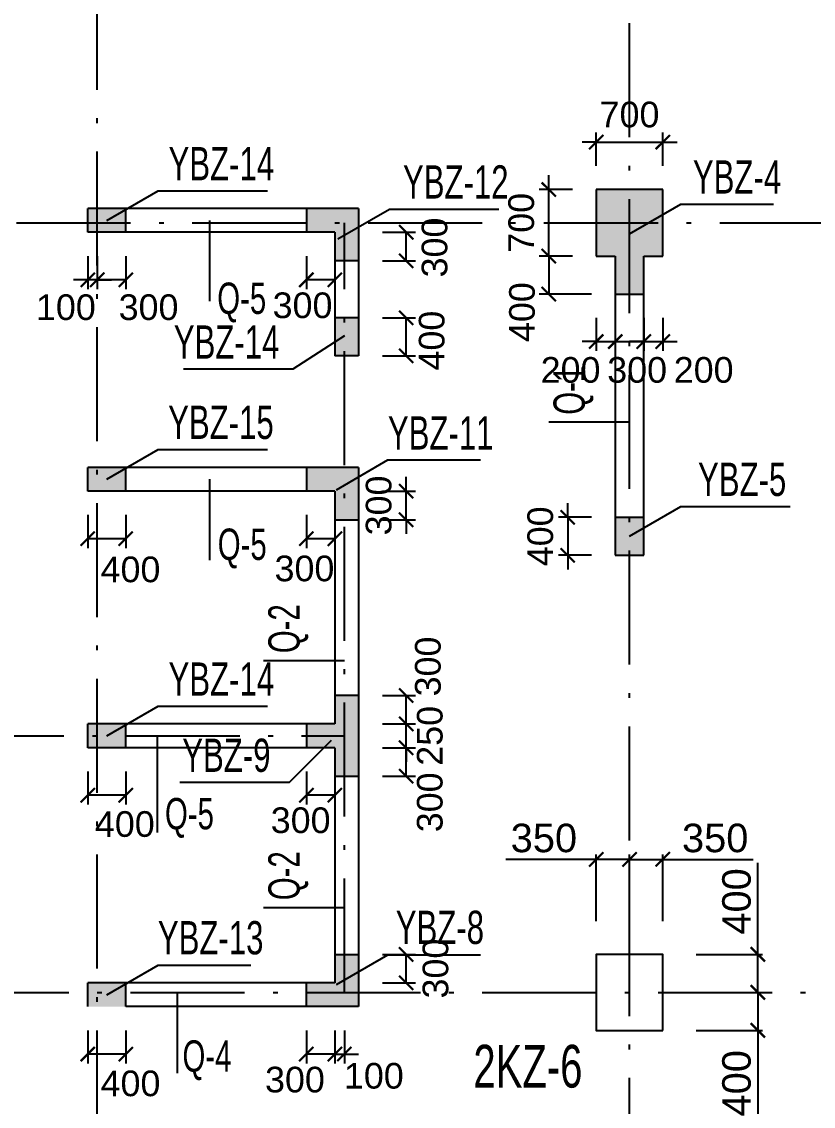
# Model space of a CAD drawing. Header units: millimetres. Extents: x -3831 to 465700, y 39900 to 106100.
# Drawn here: x 37705 to 46033, y 81251 to 92667 of the extents above; entities that cross this region are included whole.
import ezdxf

# ---------------------------------------------------------------- set-up
doc = ezdxf.new("R2010")
doc.units = ezdxf.units.MM
doc.linetypes.add('线型2', pattern=[1850, 1200, -300, 50, -300])
for name, color, linetype in [('BZ-name', 160, 'Continuous'), ('column_dim', 90, 'Continuous'), ('DOTE', 10, '线型2'), ('WALL-Beam', 80, 'Continuous'), ('wall_dim', 60, 'Continuous'), ('WALL_INFO', 130, 'Continuous')]:
    doc.layers.add(name, color=color, linetype=linetype)
for name, color, linetype, lineweight in [('S_Cl', 2, 'Continuous', 25), ('S_ColumFocus', 2, 'Continuous', 9), ('S_ConcWall', 3, 'Continuous', 25)]:
    doc.layers.add(name, color=color, linetype=linetype, lineweight=lineweight)
doc.styles.get("Standard").update_dxf_attribs({"font": 'arial.ttf'})
doc.styles.add('xxxx', font='RIF.ttf')
doc.dimstyles.new('ISO-25', dxfattribs={"dimtxt": 2.5, "dimasz": 2.5, "dimexe": 1.25, "dimexo": 0.625, "dimtad": 1, "dimtxsty": 'Standard', "dimcen": 2.5, "dimadec": 0, "dimazin": 0, "dimtfac": 1, "dimtmove": 0, "dimatfit": 3, "dimfxl": 1, "dimarcsym": 0})

# ---------------------------------------------------------------- blocks, each defined once
blk = doc.blocks.new('_ArchTick')
at = {"color": 0, "linetype": 'ByBlock', "const_width": 0.15}
blk.add_lwpolyline([(-0.5, -0.5), (0.5, 0.5)], dxfattribs=at)
blk = doc.blocks.new('*D224')
at = {"layer": 'Defpoints', "color": 0, "transparency": 16777216}
for p in [(44450, 91400), (43750, 90900), (44450, 90900)]:
    blk.add_point(p, dxfattribs=at)
at = {"layer": 'wall_dim', "color": 0, "lineweight": -2, "transparency": 16777216}
for p, q in [((43750, 91150), (43750, 91499)), ((44450, 91150), (44450, 91499)), ((43750, 91400), (43600, 91400)), ((43750, 91400), (44450, 91400)), ((44450, 91400), (44600, 91400))]:
    blk.add_line(p, q, dxfattribs=at)
at = {"layer": 'wall_dim', "color": 0, "lineweight": -2, "transparency": 16777216, "xscale": 150, "yscale": 150, "zscale": 150}
blk.add_blockref('_ArchTick', (43750, 91400), dxfattribs=at)
at = {"layer": 'wall_dim', "color": 0, "lineweight": -2, "transparency": 16777216, "xscale": 150, "yscale": 150, "zscale": 150, "rotation": 180}
blk.add_blockref('_ArchTick', (44450, 91400), dxfattribs=at)
at = {"layer": 'wall_dim', "color": 7, "transparency": 16777216, "insert": (44100, 91688), "char_height": 270, "attachment_point": 5}
blk.add_mtext('700', dxfattribs=at)
blk = doc.blocks.new('*D225')
at = {"layer": 'Defpoints', "color": 0, "transparency": 16777216}
for p in [(43250, 90900), (43750, 90900), (43750, 90200)]:
    blk.add_point(p, dxfattribs=at)
at = {"layer": 'wall_dim', "color": 0, "lineweight": -2, "transparency": 16777216}
for p, q in [((43250, 90900), (43250, 91050)), ((43500, 90900), (43151, 90900)), ((43250, 90200), (43250, 90900)), ((43500, 90200), (43151, 90200)), ((43250, 90200), (43250, 90050))]:
    blk.add_line(p, q, dxfattribs=at)
at = {"layer": 'wall_dim', "color": 0, "lineweight": -2, "transparency": 16777216, "xscale": 150, "yscale": 150, "zscale": 150}
for p, rotation in [((43250, 90900), 270), ((43250, 90200), 90)]:
    blk.add_blockref('_ArchTick', p, dxfattribs=dict(at, rotation=rotation))
at = {"layer": 'wall_dim', "color": 7, "transparency": 16777216, "insert": (42962, 90550), "char_height": 270, "attachment_point": 5, "rotation": 90}
blk.add_mtext('700', dxfattribs=at)
blk = doc.blocks.new('*D226')
at = {"layer": 'Defpoints', "color": 0, "transparency": 16777216}
for p in [(43750, 90200), (43250, 89800), (43950, 89800)]:
    blk.add_point(p, dxfattribs=at)
at = {"layer": 'wall_dim', "color": 0, "lineweight": -2, "transparency": 16777216}
for p, q in [((43500, 90200), (43151, 90200)), ((43250, 90200), (43250, 89800)), ((43700, 89800), (43151, 89800))]:
    blk.add_line(p, q, dxfattribs=at)
at = {"layer": 'wall_dim', "color": 0, "lineweight": -2, "transparency": 16777216, "xscale": 150, "yscale": 150, "zscale": 150}
for p, rotation in [((43250, 90200), 90), ((43250, 89800), 270)]:
    blk.add_blockref('_ArchTick', p, dxfattribs=dict(at, rotation=rotation))
at = {"layer": 'wall_dim', "color": 7, "transparency": 16777216, "insert": (42970, 89610), "char_height": 270, "attachment_point": 5, "rotation": 90}
blk.add_mtext('400', dxfattribs=at)
blk = doc.blocks.new('*D185')
at = {"layer": 'Defpoints', "color": 0, "transparency": 16777216}
for p in [(43750, 89800), (43950, 89800), (43950, 89300)]:
    blk.add_point(p, dxfattribs=at)
at = {"layer": 'wall_dim', "color": 0, "lineweight": -2, "transparency": 16777216}
for p, q in [((43750, 89550), (43750, 89201)), ((43950, 89550), (43950, 89201)), ((43750, 89300), (43600, 89300)), ((43750, 89300), (43950, 89300)), ((43950, 89300), (44100, 89300))]:
    blk.add_line(p, q, dxfattribs=at)
at = {"layer": 'wall_dim', "color": 0, "lineweight": -2, "transparency": 16777216, "xscale": 150, "yscale": 150, "zscale": 150}
blk.add_blockref('_ArchTick', (43750, 89300), dxfattribs=at)
at = {"layer": 'wall_dim', "color": 0, "lineweight": -2, "transparency": 16777216, "xscale": 150, "yscale": 150, "zscale": 150, "rotation": 180}
blk.add_blockref('_ArchTick', (43950, 89300), dxfattribs=at)
at = {"layer": 'wall_dim', "color": 7, "transparency": 16777216, "insert": (43480, 89000), "char_height": 270, "attachment_point": 5}
blk.add_mtext('200', dxfattribs=at)
blk = doc.blocks.new('*D227')
at = {"layer": 'Defpoints', "color": 0, "transparency": 16777216}
for p in [(43950, 89800), (44250, 89800), (44250, 89300)]:
    blk.add_point(p, dxfattribs=at)
at = {"layer": 'wall_dim', "color": 0, "lineweight": -2, "transparency": 16777216}
for p, q in [((43950, 89550), (43950, 89201)), ((44250, 89550), (44250, 89201)), ((43950, 89300), (44250, 89300))]:
    blk.add_line(p, q, dxfattribs=at)
at = {"layer": 'wall_dim', "color": 0, "lineweight": -2, "transparency": 16777216, "xscale": 150, "yscale": 150, "zscale": 150, "rotation": 180}
blk.add_blockref('_ArchTick', (43950, 89300), dxfattribs=at)
at = {"layer": 'wall_dim', "color": 0, "lineweight": -2, "transparency": 16777216, "xscale": 150, "yscale": 150, "zscale": 150}
blk.add_blockref('_ArchTick', (44250, 89300), dxfattribs=at)
at = {"layer": 'wall_dim', "color": 7, "transparency": 16777216, "insert": (44180, 89000), "char_height": 270, "attachment_point": 5}
blk.add_mtext('300', dxfattribs=at)
blk = doc.blocks.new('*D228')
at = {"layer": 'Defpoints', "color": 0, "transparency": 16777216}
for p in [(44250, 89800), (44450, 89800), (44450, 89300)]:
    blk.add_point(p, dxfattribs=at)
at = {"layer": 'wall_dim', "color": 0, "lineweight": -2, "transparency": 16777216}
for p, q in [((44250, 89550), (44250, 89201)), ((44450, 89550), (44450, 89201)), ((44250, 89300), (44100, 89300)), ((44250, 89300), (44450, 89300)), ((44450, 89300), (44600, 89300))]:
    blk.add_line(p, q, dxfattribs=at)
at = {"layer": 'wall_dim', "color": 0, "lineweight": -2, "transparency": 16777216, "xscale": 150, "yscale": 150, "zscale": 150}
blk.add_blockref('_ArchTick', (44250, 89300), dxfattribs=at)
at = {"layer": 'wall_dim', "color": 0, "lineweight": -2, "transparency": 16777216, "xscale": 150, "yscale": 150, "zscale": 150, "rotation": 180}
blk.add_blockref('_ArchTick', (44450, 89300), dxfattribs=at)
at = {"layer": 'wall_dim', "color": 7, "transparency": 16777216, "insert": (44880, 89000), "char_height": 270, "attachment_point": 5}
blk.add_mtext('200', dxfattribs=at)
blk = doc.blocks.new('*D229')
at = {"layer": 'Defpoints', "color": 0, "transparency": 16777216}
for p in [(43950, 87450), (43450, 87050), (43950, 87050)]:
    blk.add_point(p, dxfattribs=at)
at = {"layer": 'wall_dim', "color": 0, "lineweight": -2, "transparency": 16777216}
for p, q in [((43450, 87450), (43450, 87600)), ((43700, 87450), (43351, 87450)), ((43450, 87450), (43450, 87050)), ((43700, 87050), (43351, 87050)), ((43450, 87050), (43450, 86900))]:
    blk.add_line(p, q, dxfattribs=at)
at = {"layer": 'wall_dim', "color": 0, "lineweight": -2, "transparency": 16777216, "xscale": 150, "yscale": 150, "zscale": 150}
for p, rotation in [((43450, 87450), 270), ((43450, 87050), 90)]:
    blk.add_blockref('_ArchTick', p, dxfattribs=dict(at, rotation=rotation))
at = {"layer": 'wall_dim', "color": 7, "transparency": 16777216, "insert": (43162, 87250), "char_height": 270, "attachment_point": 5, "rotation": 90}
blk.add_mtext('400', dxfattribs=at)
blk = doc.blocks.new('*D230')
at = {"layer": 'Defpoints', "color": 0, "transparency": 16777216}
for p in [(40700, 82300), (41000, 82300), (40700, 81800)]:
    blk.add_point(p, dxfattribs=at)
at = {"layer": 'wall_dim', "color": 0, "lineweight": -2, "transparency": 16777216}
for p, q in [((40700, 82050), (40700, 81701)), ((41000, 82050), (41000, 81701)), ((41000, 81800), (40700, 81800))]:
    blk.add_line(p, q, dxfattribs=at)
at = {"layer": 'wall_dim', "color": 0, "lineweight": -2, "transparency": 16777216, "xscale": 150, "yscale": 150, "zscale": 150, "rotation": 180}
blk.add_blockref('_ArchTick', (40700, 81800), dxfattribs=at)
at = {"layer": 'wall_dim', "color": 0, "lineweight": -2, "transparency": 16777216, "xscale": 150, "yscale": 150, "zscale": 150}
blk.add_blockref('_ArchTick', (41000, 81800), dxfattribs=at)
at = {"layer": 'wall_dim', "color": 7, "transparency": 16777216, "insert": (40580, 81530), "char_height": 270, "attachment_point": 5}
blk.add_mtext('300', dxfattribs=at)
blk = doc.blocks.new('*D231')
at = {"layer": 'Defpoints', "color": 0, "transparency": 16777216}
for p in [(41250, 82850), (41750, 82850), (41250, 82550)]:
    blk.add_point(p, dxfattribs=at)
at = {"layer": 'wall_dim', "color": 0, "lineweight": -2, "transparency": 16777216}
for p, q in [((41500, 82850), (41849, 82850)), ((41750, 82550), (41750, 82850)), ((41500, 82550), (41849, 82550))]:
    blk.add_line(p, q, dxfattribs=at)
at = {"layer": 'wall_dim', "color": 0, "lineweight": -2, "transparency": 16777216, "xscale": 150, "yscale": 150, "zscale": 150}
for p, rotation in [((41750, 82850), 90), ((41750, 82550), 270)]:
    blk.add_blockref('_ArchTick', p, dxfattribs=dict(at, rotation=rotation))
at = {"layer": 'wall_dim', "color": 7, "transparency": 16777216, "insert": (42060, 82700), "char_height": 270, "attachment_point": 5, "rotation": 90}
blk.add_mtext('300', dxfattribs=at)
blk = doc.blocks.new('*D232')
at = {"layer": 'Defpoints', "color": 0, "transparency": 16777216}
for p in [(41250, 85025), (41750, 85025), (41250, 84725)]:
    blk.add_point(p, dxfattribs=at)
at = {"layer": 'wall_dim', "color": 0, "lineweight": -2, "transparency": 16777216}
for p, q in [((41500, 85025), (41849, 85025)), ((41750, 84725), (41750, 85025)), ((41500, 84725), (41849, 84725))]:
    blk.add_line(p, q, dxfattribs=at)
at = {"layer": 'wall_dim', "color": 0, "lineweight": -2, "transparency": 16777216, "xscale": 150, "yscale": 150, "zscale": 150}
for p, rotation in [((41750, 85025), 90), ((41750, 84725), 270)]:
    blk.add_blockref('_ArchTick', p, dxfattribs=dict(at, rotation=rotation))
at = {"layer": 'wall_dim', "color": 7, "transparency": 16777216, "insert": (42000, 84450), "char_height": 270, "attachment_point": 5, "rotation": 90}
blk.add_mtext('300', dxfattribs=at)
blk = doc.blocks.new('*D233')
at = {"layer": 'Defpoints', "color": 0, "transparency": 16777216}
for p in [(41250, 85275), (41750, 85275), (41250, 85025)]:
    blk.add_point(p, dxfattribs=at)
at = {"layer": 'wall_dim', "color": 0, "lineweight": -2, "transparency": 16777216}
for p, q in [((41750, 85275), (41750, 85425)), ((41500, 85275), (41849, 85275)), ((41750, 85025), (41750, 85275)), ((41500, 85025), (41849, 85025)), ((41750, 85025), (41750, 84875))]:
    blk.add_line(p, q, dxfattribs=at)
at = {"layer": 'wall_dim', "color": 0, "lineweight": -2, "transparency": 16777216, "xscale": 150, "yscale": 150, "zscale": 150}
for p, rotation in [((41750, 85275), 270), ((41750, 85025), 90)]:
    blk.add_blockref('_ArchTick', p, dxfattribs=dict(at, rotation=rotation))
at = {"layer": 'wall_dim', "color": 7, "transparency": 16777216, "insert": (42000, 85150), "char_height": 270, "attachment_point": 5, "rotation": 90}
blk.add_mtext('250', dxfattribs=at)
blk = doc.blocks.new('*D234')
at = {"layer": 'Defpoints', "color": 0, "transparency": 16777216}
for p in [(41250, 85575), (41750, 85575), (41250, 85275)]:
    blk.add_point(p, dxfattribs=at)
at = {"layer": 'wall_dim', "color": 0, "lineweight": -2, "transparency": 16777216}
for p, q in [((41500, 85575), (41849, 85575)), ((41750, 85275), (41750, 85575)), ((41500, 85275), (41849, 85275))]:
    blk.add_line(p, q, dxfattribs=at)
at = {"layer": 'wall_dim', "color": 0, "lineweight": -2, "transparency": 16777216, "xscale": 150, "yscale": 150, "zscale": 150}
for p, rotation in [((41750, 85575), 90), ((41750, 85275), 270)]:
    blk.add_blockref('_ArchTick', p, dxfattribs=dict(at, rotation=rotation))
at = {"layer": 'wall_dim', "color": 7, "transparency": 16777216, "insert": (41980, 85880), "char_height": 270, "attachment_point": 5, "rotation": 90}
blk.add_mtext('300', dxfattribs=at)
blk = doc.blocks.new('*D235')
at = {"layer": 'Defpoints', "color": 0, "transparency": 16777216}
for p in [(40700, 85025), (41000, 85025), (40700, 84525)]:
    blk.add_point(p, dxfattribs=at)
at = {"layer": 'wall_dim', "color": 0, "lineweight": -2, "transparency": 16777216}
for p, q in [((40700, 84775), (40700, 84426)), ((41000, 84775), (41000, 84426)), ((41000, 84525), (40700, 84525))]:
    blk.add_line(p, q, dxfattribs=at)
at = {"layer": 'wall_dim', "color": 0, "lineweight": -2, "transparency": 16777216, "xscale": 150, "yscale": 150, "zscale": 150, "rotation": 180}
blk.add_blockref('_ArchTick', (40700, 84525), dxfattribs=at)
at = {"layer": 'wall_dim', "color": 0, "lineweight": -2, "transparency": 16777216, "xscale": 150, "yscale": 150, "zscale": 150}
blk.add_blockref('_ArchTick', (41000, 84525), dxfattribs=at)
at = {"layer": 'wall_dim', "color": 7, "transparency": 16777216, "insert": (40640, 84260), "char_height": 270, "attachment_point": 5}
blk.add_mtext('300', dxfattribs=at)
blk = doc.blocks.new('*D236')
at = {"layer": 'Defpoints', "color": 0, "transparency": 16777216}
for p in [(38400, 85025), (38800, 85025), (38400, 84525)]:
    blk.add_point(p, dxfattribs=at)
at = {"layer": 'wall_dim', "color": 0, "lineweight": -2, "transparency": 16777216}
for p, q in [((38400, 84775), (38400, 84426)), ((38800, 84775), (38800, 84426)), ((38800, 84525), (38400, 84525))]:
    blk.add_line(p, q, dxfattribs=at)
at = {"layer": 'wall_dim', "color": 0, "lineweight": -2, "transparency": 16777216, "xscale": 150, "yscale": 150, "zscale": 150, "rotation": 180}
blk.add_blockref('_ArchTick', (38400, 84525), dxfattribs=at)
at = {"layer": 'wall_dim', "color": 0, "lineweight": -2, "transparency": 16777216, "xscale": 150, "yscale": 150, "zscale": 150}
blk.add_blockref('_ArchTick', (38800, 84525), dxfattribs=at)
at = {"layer": 'wall_dim', "color": 7, "transparency": 16777216, "insert": (38790, 84220), "char_height": 270, "attachment_point": 5}
blk.add_mtext('400', dxfattribs=at)
blk = doc.blocks.new('*D186')
at = {"layer": 'Defpoints', "color": 0, "transparency": 16777216}
for p in [(38400, 82300), (38800, 82300), (38400, 81800)]:
    blk.add_point(p, dxfattribs=at)
at = {"layer": 'wall_dim', "color": 0, "lineweight": -2, "transparency": 16777216}
for p, q in [((38400, 82050), (38400, 81701)), ((38800, 82050), (38800, 81701)), ((38800, 81800), (38400, 81800))]:
    blk.add_line(p, q, dxfattribs=at)
at = {"layer": 'wall_dim', "color": 0, "lineweight": -2, "transparency": 16777216, "xscale": 150, "yscale": 150, "zscale": 150, "rotation": 180}
blk.add_blockref('_ArchTick', (38400, 81800), dxfattribs=at)
at = {"layer": 'wall_dim', "color": 0, "lineweight": -2, "transparency": 16777216, "xscale": 150, "yscale": 150, "zscale": 150}
blk.add_blockref('_ArchTick', (38800, 81800), dxfattribs=at)
at = {"layer": 'wall_dim', "color": 7, "transparency": 16777216, "insert": (38850, 81490), "char_height": 270, "attachment_point": 5}
blk.add_mtext('400', dxfattribs=at)
blk = doc.blocks.new('*D187')
at = {"layer": 'Defpoints', "color": 0, "transparency": 16777216}
for p in [(38400, 87725), (38800, 87725), (38400, 87225)]:
    blk.add_point(p, dxfattribs=at)
at = {"layer": 'wall_dim', "color": 0, "lineweight": -2, "transparency": 16777216}
for p, q in [((38400, 87475), (38400, 87126)), ((38800, 87475), (38800, 87126)), ((38800, 87225), (38400, 87225))]:
    blk.add_line(p, q, dxfattribs=at)
at = {"layer": 'wall_dim', "color": 0, "lineweight": -2, "transparency": 16777216, "xscale": 150, "yscale": 150, "zscale": 150, "rotation": 180}
blk.add_blockref('_ArchTick', (38400, 87225), dxfattribs=at)
at = {"layer": 'wall_dim', "color": 0, "lineweight": -2, "transparency": 16777216, "xscale": 150, "yscale": 150, "zscale": 150}
blk.add_blockref('_ArchTick', (38800, 87225), dxfattribs=at)
at = {"layer": 'wall_dim', "color": 7, "transparency": 16777216, "insert": (38850, 86900), "char_height": 270, "attachment_point": 5}
blk.add_mtext('400', dxfattribs=at)
blk = doc.blocks.new('*D188')
at = {"layer": 'Defpoints', "color": 0, "transparency": 16777216}
for p in [(38500, 90450), (38800, 90450), (38500, 89950)]:
    blk.add_point(p, dxfattribs=at)
at = {"layer": 'wall_dim', "color": 0, "lineweight": -2, "transparency": 16777216}
for p, q in [((38500, 90200), (38500, 89851)), ((38800, 90200), (38800, 89851)), ((38800, 89950), (38500, 89950))]:
    blk.add_line(p, q, dxfattribs=at)
at = {"layer": 'wall_dim', "color": 0, "lineweight": -2, "transparency": 16777216, "xscale": 150, "yscale": 150, "zscale": 150, "rotation": 180}
blk.add_blockref('_ArchTick', (38500, 89950), dxfattribs=at)
at = {"layer": 'wall_dim', "color": 0, "lineweight": -2, "transparency": 16777216, "xscale": 150, "yscale": 150, "zscale": 150}
blk.add_blockref('_ArchTick', (38800, 89950), dxfattribs=at)
at = {"layer": 'wall_dim', "color": 7, "transparency": 16777216, "insert": (39040, 89660), "char_height": 270, "attachment_point": 5}
blk.add_mtext('300', dxfattribs=at)
blk = doc.blocks.new('*D189')
at = {"layer": 'Defpoints', "color": 0, "transparency": 16777216}
for p in [(41250, 87725), (41750, 87725), (41250, 87425)]:
    blk.add_point(p, dxfattribs=at)
at = {"layer": 'wall_dim', "color": 0, "lineweight": -2, "transparency": 16777216}
for p, q in [((41750, 87725), (41750, 87875)), ((41500, 87725), (41849, 87725)), ((41750, 87425), (41750, 87725)), ((41500, 87425), (41849, 87425)), ((41750, 87425), (41750, 87275))]:
    blk.add_line(p, q, dxfattribs=at)
at = {"layer": 'wall_dim', "color": 0, "lineweight": -2, "transparency": 16777216, "xscale": 150, "yscale": 150, "zscale": 150}
for p, rotation in [((41750, 87725), 270), ((41750, 87425), 90)]:
    blk.add_blockref('_ArchTick', p, dxfattribs=dict(at, rotation=rotation))
at = {"layer": 'wall_dim', "color": 7, "transparency": 16777216, "insert": (41462.053206, 87575), "char_height": 270, "attachment_point": 5, "rotation": 90}
blk.add_mtext('300', dxfattribs=at)
blk = doc.blocks.new('*D190')
at = {"layer": 'Defpoints', "color": 0, "transparency": 16777216}
for p in [(40700, 87725), (41000, 87725), (40700, 87225)]:
    blk.add_point(p, dxfattribs=at)
at = {"layer": 'wall_dim', "color": 0, "lineweight": -2, "transparency": 16777216}
for p, q in [((40700, 87475), (40700, 87126)), ((41000, 87475), (41000, 87126)), ((41000, 87225), (40700, 87225))]:
    blk.add_line(p, q, dxfattribs=at)
at = {"layer": 'wall_dim', "color": 0, "lineweight": -2, "transparency": 16777216, "xscale": 150, "yscale": 150, "zscale": 150, "rotation": 180}
blk.add_blockref('_ArchTick', (40700, 87225), dxfattribs=at)
at = {"layer": 'wall_dim', "color": 0, "lineweight": -2, "transparency": 16777216, "xscale": 150, "yscale": 150, "zscale": 150}
blk.add_blockref('_ArchTick', (41000, 87225), dxfattribs=at)
at = {"layer": 'wall_dim', "color": 7, "transparency": 16777216, "insert": (40680, 86910), "char_height": 270, "attachment_point": 5}
blk.add_mtext('300', dxfattribs=at)
blk = doc.blocks.new('*D191')
at = {"layer": 'Defpoints', "color": 0, "transparency": 16777216}
for p in [(41250, 90450), (41750, 90450), (41250, 90150)]:
    blk.add_point(p, dxfattribs=at)
at = {"layer": 'wall_dim', "color": 0, "lineweight": -2, "transparency": 16777216}
for p, q in [((41500, 90450), (41849, 90450)), ((41750, 90150), (41750, 90450)), ((41500, 90150), (41849, 90150))]:
    blk.add_line(p, q, dxfattribs=at)
at = {"layer": 'wall_dim', "color": 0, "lineweight": -2, "transparency": 16777216, "xscale": 150, "yscale": 150, "zscale": 150}
for p, rotation in [((41750, 90450), 90), ((41750, 90150), 270)]:
    blk.add_blockref('_ArchTick', p, dxfattribs=dict(at, rotation=rotation))
at = {"layer": 'wall_dim', "color": 7, "transparency": 16777216, "insert": (42050, 90290), "char_height": 270, "attachment_point": 5, "rotation": 90}
blk.add_mtext('300', dxfattribs=at)
blk = doc.blocks.new('*D192')
at = {"layer": 'Defpoints', "color": 0, "transparency": 16777216}
for p in [(40700, 90450), (41000, 90450), (40700, 89950)]:
    blk.add_point(p, dxfattribs=at)
at = {"layer": 'wall_dim', "color": 0, "lineweight": -2, "transparency": 16777216}
for p, q in [((40700, 90200), (40700, 89851)), ((41000, 90200), (41000, 89851)), ((41000, 89950), (40700, 89950))]:
    blk.add_line(p, q, dxfattribs=at)
at = {"layer": 'wall_dim', "color": 0, "lineweight": -2, "transparency": 16777216, "xscale": 150, "yscale": 150, "zscale": 150, "rotation": 180}
blk.add_blockref('_ArchTick', (40700, 89950), dxfattribs=at)
at = {"layer": 'wall_dim', "color": 0, "lineweight": -2, "transparency": 16777216, "xscale": 150, "yscale": 150, "zscale": 150}
blk.add_blockref('_ArchTick', (41000, 89950), dxfattribs=at)
at = {"layer": 'wall_dim', "color": 7, "transparency": 16777216, "insert": (40660, 89680), "char_height": 270, "attachment_point": 5}
blk.add_mtext('300', dxfattribs=at)
blk = doc.blocks.new('*D206')
at = {"layer": 'Defpoints', "color": 0, "transparency": 16777216}
for p in [(41000, 82300), (41100, 82300), (41100, 81800)]:
    blk.add_point(p, dxfattribs=at)
at = {"layer": 'wall_dim', "color": 0, "lineweight": -2, "transparency": 16777216}
for p, q in [((41000, 82050), (41000, 81701)), ((41100, 82050), (41100, 81701)), ((41000, 81800), (40850, 81800)), ((41000, 81800), (41100, 81800)), ((41100, 81800), (41250, 81800))]:
    blk.add_line(p, q, dxfattribs=at)
at = {"layer": 'wall_dim', "color": 0, "lineweight": -2, "transparency": 16777216, "xscale": 150, "yscale": 150, "zscale": 150}
blk.add_blockref('_ArchTick', (41000, 81800), dxfattribs=at)
at = {"layer": 'wall_dim', "color": 0, "lineweight": -2, "transparency": 16777216, "xscale": 150, "yscale": 150, "zscale": 150, "rotation": 180}
blk.add_blockref('_ArchTick', (41100, 81800), dxfattribs=at)
at = {"layer": 'wall_dim', "color": 7, "transparency": 16777216, "insert": (41410, 81570), "char_height": 270, "attachment_point": 5}
blk.add_mtext('100', dxfattribs=at)
blk = doc.blocks.new('*D950')
at = {"layer": 'Defpoints', "color": 0, "transparency": 16777216}
for p in [(38400, 90450), (38500, 90450), (38400, 89950)]:
    blk.add_point(p, dxfattribs=at)
at = {"layer": 'wall_dim', "color": 0, "lineweight": -2, "transparency": 16777216}
for p, q in [((38400, 90200), (38400, 89851)), ((38500, 90200), (38500, 89851)), ((38400, 89950), (38250, 89950)), ((38500, 89950), (38400, 89950)), ((38500, 89950), (38650, 89950))]:
    blk.add_line(p, q, dxfattribs=at)
at = {"layer": 'wall_dim', "color": 0, "lineweight": -2, "transparency": 16777216, "xscale": 150, "yscale": 150, "zscale": 150}
blk.add_blockref('_ArchTick', (38400, 89950), dxfattribs=at)
at = {"layer": 'wall_dim', "color": 0, "lineweight": -2, "transparency": 16777216, "xscale": 150, "yscale": 150, "zscale": 150, "rotation": 180}
blk.add_blockref('_ArchTick', (38500, 89950), dxfattribs=at)
at = {"layer": 'wall_dim', "color": 7, "transparency": 16777216, "insert": (38170, 89660), "char_height": 270, "attachment_point": 5}
blk.add_mtext('100', dxfattribs=at)
blk = doc.blocks.new('*D951')
at = {"layer": 'Defpoints', "color": 0, "transparency": 16777216}
for p in [(41250, 89550), (41750, 89550), (41250, 89150)]:
    blk.add_point(p, dxfattribs=at)
at = {"layer": 'wall_dim', "color": 0, "lineweight": -2, "transparency": 16777216}
for p, q in [((41500, 89550), (41849, 89550)), ((41750, 89150), (41750, 89550)), ((41500, 89150), (41849, 89150))]:
    blk.add_line(p, q, dxfattribs=at)
at = {"layer": 'wall_dim', "color": 0, "lineweight": -2, "transparency": 16777216, "xscale": 150, "yscale": 150, "zscale": 150}
for p, rotation in [((41750, 89550), 90), ((41750, 89150), 270)]:
    blk.add_blockref('_ArchTick', p, dxfattribs=dict(at, rotation=rotation))
at = {"layer": 'wall_dim', "color": 7, "transparency": 16777216, "insert": (42020, 89310), "char_height": 270, "attachment_point": 5, "rotation": 90}
blk.add_mtext('400', dxfattribs=at)
blk = doc.blocks.new('*D1446')
at = {"layer": 'column_dim', "color": 0, "lineweight": -2, "transparency": 16777216}
for p, q in [((44800, 82450), (45500, 82450)), ((45450, 82450), (45450, 82050)), ((44800, 82050), (45500, 82050)), ((45450, 82050), (45450, 81086))]:
    blk.add_line(p, q, dxfattribs=at)
at = {"layer": 'Defpoints', "color": 0, "transparency": 16777216}
for p in [(44450, 82450), (45450, 82450), (44450, 82050)]:
    blk.add_point(p, dxfattribs=at)
at = {"layer": 'column_dim', "color": 0, "lineweight": -2, "transparency": 16777216, "xscale": 150, "yscale": 150, "zscale": 150}
for p, rotation in [((45450, 82450), 90), ((45450, 82050), 270)]:
    blk.add_blockref('_ArchTick', p, dxfattribs=dict(at, rotation=rotation))
at = {"layer": 'column_dim', "color": 7, "transparency": 16777216, "insert": (45227, 81493), "char_height": 300, "attachment_point": 5, "rotation": 90}
blk.add_mtext('400', dxfattribs=at)
blk = doc.blocks.new('*D1447')
at = {"layer": 'column_dim', "color": 0, "lineweight": -2, "transparency": 16777216}
for p, q in [((45450, 82850), (45450, 83814)), ((44800, 82850), (45500, 82850)), ((45450, 82450), (45450, 82850)), ((44800, 82450), (45500, 82450))]:
    blk.add_line(p, q, dxfattribs=at)
at = {"layer": 'Defpoints', "color": 0, "transparency": 16777216}
for p in [(44450, 82850), (44450, 82450), (45450, 82450)]:
    blk.add_point(p, dxfattribs=at)
at = {"layer": 'column_dim', "color": 0, "lineweight": -2, "transparency": 16777216, "xscale": 150, "yscale": 150, "zscale": 150}
for p, rotation in [((45450, 82850), 90), ((45450, 82450), 270)]:
    blk.add_blockref('_ArchTick', p, dxfattribs=dict(at, rotation=rotation))
at = {"layer": 'column_dim', "color": 7, "transparency": 16777216, "insert": (45227, 83407), "char_height": 300, "attachment_point": 5, "rotation": 90}
blk.add_mtext('400', dxfattribs=at)
blk = doc.blocks.new('*D1448')
at = {"layer": 'column_dim', "color": 0, "lineweight": -2, "transparency": 16777216}
for p, q in [((44100, 83200), (44100, 83900)), ((44100, 83850), (44450, 83850)), ((44450, 83200), (44450, 83900)), ((44450, 83850), (45402, 83850))]:
    blk.add_line(p, q, dxfattribs=at)
at = {"layer": 'Defpoints', "color": 0, "transparency": 16777216}
for p in [(44100, 83850), (44100, 82850), (44450, 82850)]:
    blk.add_point(p, dxfattribs=at)
at = {"layer": 'column_dim', "color": 0, "lineweight": -2, "transparency": 16777216, "xscale": 150, "yscale": 150, "zscale": 150, "rotation": 180}
blk.add_blockref('_ArchTick', (44100, 83850), dxfattribs=at)
at = {"layer": 'column_dim', "color": 0, "lineweight": -2, "transparency": 16777216, "xscale": 150, "yscale": 150, "zscale": 150}
blk.add_blockref('_ArchTick', (44450, 83850), dxfattribs=at)
at = {"layer": 'column_dim', "color": 7, "transparency": 16777216, "insert": (45001, 84073), "char_height": 300, "attachment_point": 5}
blk.add_mtext('350', dxfattribs=at)
blk = doc.blocks.new('*D1449')
at = {"layer": 'column_dim', "color": 0, "lineweight": -2, "transparency": 16777216}
for p, q in [((43750, 83850), (42798, 83850)), ((43750, 83200), (43750, 83900)), ((44100, 83850), (43750, 83850)), ((44100, 83200), (44100, 83900))]:
    blk.add_line(p, q, dxfattribs=at)
at = {"layer": 'Defpoints', "color": 0, "transparency": 16777216}
for p in [(44100, 83850), (43750, 82850), (44100, 82850)]:
    blk.add_point(p, dxfattribs=at)
at = {"layer": 'column_dim', "color": 0, "lineweight": -2, "transparency": 16777216, "xscale": 150, "yscale": 150, "zscale": 150, "rotation": 180}
blk.add_blockref('_ArchTick', (43750, 83850), dxfattribs=at)
at = {"layer": 'column_dim', "color": 0, "lineweight": -2, "transparency": 16777216, "xscale": 150, "yscale": 150, "zscale": 150}
blk.add_blockref('_ArchTick', (44100, 83850), dxfattribs=at)
at = {"layer": 'column_dim', "color": 7, "transparency": 16777216, "insert": (43199, 84073), "char_height": 300, "attachment_point": 5}
blk.add_mtext('350', dxfattribs=at)

msp = doc.modelspace()

# ---------------------------------------------------------------- hatches: boundary and pattern name
at = {"layer": 'WALL-Beam', "true_color": 0x636466}
h = msp.add_hatch(color=251, dxfattribs=at)
h.dxf.hatch_style = 1
h.paths.add_polyline_path([(44250, 90200), (44450, 90200), (44450, 90900), (43750, 90900), (43750, 90200), (43950, 90200), (43950, 89800), (44250, 89800)])
h = msp.add_hatch(color=251, dxfattribs=at)
h.dxf.hatch_style = 1
h.paths.add_polyline_path([(38800, 90700), (38400, 90700), (38400, 90450), (38800, 90450)])
h = msp.add_hatch(color=251, dxfattribs=at)
h.dxf.hatch_style = 1
h.paths.add_polyline_path([(41250, 90700), (40700, 90700), (40700, 90450), (41000, 90450), (41000, 90150), (41250, 90150)])
h = msp.add_hatch(color=251, dxfattribs=at)
h.dxf.hatch_style = 1
h.paths.add_polyline_path([(41250, 89550), (41000, 89550), (41000, 89150), (41250, 89150)])
h = msp.add_hatch(color=251, dxfattribs=at)
h.dxf.hatch_style = 1
h.paths.add_polyline_path([(38400, 87975), (38400, 87725), (38800, 87725), (38800, 87975)])
h = msp.add_hatch(color=251, dxfattribs=at)
h.dxf.hatch_style = 1
h.paths.add_polyline_path([(41000, 87725), (41000, 87425), (41250, 87425), (41250, 87975), (40700, 87975), (40700, 87725)])
h = msp.add_hatch(color=251, dxfattribs=at)
h.dxf.hatch_style = 1
h.paths.add_polyline_path([(44250, 87450), (43950, 87450), (43950, 87050), (44250, 87050)])
h = msp.add_hatch(color=251, dxfattribs=at)
h.dxf.hatch_style = 1
h.paths.add_polyline_path([(41000, 85025), (41000, 84725), (41250, 84725), (41250, 85025), (41250, 85575), (41000, 85575), (41000, 85275), (40700, 85275), (40700, 85025)])
h = msp.add_hatch(color=251, dxfattribs=at)
h.dxf.hatch_style = 1
h.paths.add_polyline_path([(38400, 85025), (38800, 85025), (38800, 85275), (38400, 85275)])
h = msp.add_hatch(color=251, dxfattribs=at)
h.dxf.hatch_style = 1
h.paths.add_polyline_path([(40700, 82550), (40700, 82300), (41250, 82300), (41250, 82850), (41000, 82850), (41000, 82550)])
h = msp.add_hatch(color=251, dxfattribs=at)
h.dxf.hatch_style = 1
h.paths.add_polyline_path([(38400, 82550), (38400, 82300), (38800, 82300), (38800, 82550)])

# ---------------------------------------------------------------- linework, layer by layer
at = {"layer": 'BZ-name'}
for points in [[(38600, 90575), (39141.26562, 90887.5), (40291.26562, 90887.5)], [(41032.69141, 90382.68945), (41573.95703, 90695.18945), (42723.95703, 90695.18945)], [(44100, 90435.29492), (44641.26562, 90747.79492), (45616.26562, 90747.79492)], [(41100, 89360), (40558.73438, 89010), (39408.73438, 89010)], [(38600, 87850), (39141.26562, 88162.5), (40291.26562, 88162.5)], [(41015.91016, 87740.9082), (41557.17578, 88053.4082), (42532.17578, 88053.4082)], [(44100, 87250), (44641.26562, 87562.5), (45791.26562, 87562.5)], [(38600, 85150), (39141.26562, 85462.5), (40291.26562, 85462.5)], [(40960.71484, 85100), (40518.77344, 84658.05859), (39368.77344, 84658.05859)], [(41015.91016, 82534.0918), (41557.17578, 82846.5918), (42532.17578, 82846.5918)], [(38600, 82425), (39141.26562, 82737.5), (40116.26562, 82737.5)]]:
    msp.add_lwpolyline(points, dxfattribs=at)
at = {"layer": 'DOTE'}
for p, q in [((38500, 71600), (38500, 101300)), ((44100, 60000), (44100, 101300)), ((28400, 90550), (72500, 90550)), ((41100, 82450), (41100, 90550)), ((31400, 85150), (41100, 85150)), ((0, 82450), (72500, 82450))]:
    msp.add_line(p, q, dxfattribs=at)
at = {"layer": 'S_Cl'}
msp.add_lwpolyline([(44450, 82050), (44450, 82850), (43750, 82850), (43750, 82050)], close=True, dxfattribs=at)
at = {"layer": 'S_ConcWall'}
for p, q in [((44450, 90900), (43750, 90900)), ((43750, 90900), (43750, 90200)), ((44450, 90200), (44450, 90900)), ((41250, 90700), (38400, 90700)), ((38400, 90450), (38400, 90700)), ((38800, 90450), (38800, 90700)), ((40700, 90700), (40700, 90450)), ((41250, 90700), (41250, 89150)), ((41000, 90450), (38400, 90450)), ((41000, 90450), (41000, 89150)), ((43750, 90200), (43950, 90200)), ((43950, 90200), (43950, 87050)), ((44250, 87050), (44250, 90200)), ((44250, 90200), (44450, 90200)), ((41250, 90150), (41000, 90150)), ((43950, 89800), (44250, 89800)), ((41250, 89550), (41000, 89550)), ((41250, 89150), (41000, 89150)), ((41250, 87975), (38400, 87975)), ((38400, 87725), (38400, 87975)), ((38800, 87725), (38800, 87975)), ((40700, 87975), (40700, 87725)), ((41250, 87975), (41250, 85025)), ((41000, 87725), (38400, 87725)), ((41000, 87725), (41000, 85275)), ((43950, 87450), (44250, 87450)), ((41000, 87425), (41250, 87425)), ((43950, 87050), (44250, 87050)), ((41250, 85575), (41000, 85575)), ((41000, 85275), (38400, 85275)), ((38400, 85025), (38400, 85275)), ((38800, 85025), (38800, 85275)), ((40700, 85275), (40700, 85025)), ((41000, 85025), (38400, 85025)), ((41000, 85025), (41000, 82550)), ((41250, 85025), (41250, 82300)), ((41000, 84725), (41250, 84725)), ((41000, 82850), (41250, 82850)), ((41000, 82550), (38400, 82550)), ((38400, 82300), (38400, 82550)), ((38800, 82300), (38800, 82550)), ((40700, 82300), (40700, 82550)), ((41250, 82300), (38800, 82300))]:
    msp.add_line(p, q, dxfattribs=at)
at = {"layer": 'WALL_INFO'}
for p, q in [((39680, 90575), (39680, 89725)), ((44100, 88450), (43250, 88450)), ((39680, 87850), (39680, 87000)), ((41100, 85940), (40250, 85940)), ((39130, 85150), (39130, 84130.82402)), ((41100, 83340), (40250, 83340)), ((39340, 82450), (39340, 81600))]:
    msp.add_line(p, q, dxfattribs=at)

# ---------------------------------------------------------------- texts
at = {"layer": 'BZ-name', "char_height": 350, "attachment_point": 5, "style": 'xxxx'}
for s, insert, width in [('{\\W0.7;YBZ-14}', (39805.51562, 91172.5), 971.5), ('{\\W0.7;YBZ-12}', (42271.70703, 90980.18945), 904.5), ('{\\W0.7;YBZ-4}', (45231.01562, 91032.79492), 770.5), ('{\\W0.7;YBZ-14}', (39860.98438, 89295), 904.5), ('{\\W0.7;YBZ-15}', (39801.32812, 88447.5), 979.875), ('{\\W0.7;YBZ-11}', (42113.42578, 88338.4082), 837.5), ('{\\W0.7;YBZ-5}', (45284.57812, 87847.5), 1013.375), ('{\\W0.7;YBZ-14}', (39805.51562, 85747.5), 971.5), ('{\\W0.7;YBZ-9}', (39858.71094, 84943.05859), 979.875), ('{\\W0.7;YBZ-8}', (42105.05078, 83131.5918), 854.25), ('{\\W0.7;YBZ-13}', (39693.32812, 83022.5), 845.875)]:
    msp.add_mtext(s, dxfattribs=dict(at, insert=insert, width=width))
at = {"layer": 'S_ColumFocus', "insert": (43030.92096, 81669.37245), "char_height": 450, "width": 979.875, "attachment_point": 5, "style": 'xxxx'}
msp.add_mtext('{\\W0.7;2KZ-6}', dxfattribs=at)
at = {"layer": 'WALL_INFO', "char_height": 330, "width": 282.972067, "attachment_point": 1, "style": 'xxxx'}
for s, insert in [('\\W0.7000;Q-5', (39762.51397, 89920.85196)), ('\\W0.7000;Q-5', (39768, 87331.70391)), ('\\W0.7000;Q-5', (39212.51397, 84495.85196)), ('\\W0.7000;Q-4', (39397.02793, 81945.02793))]:
    msp.add_mtext(s, dxfattribs=dict(at, insert=insert))
at = {"layer": 'WALL_INFO', "char_height": 330, "width": 206.3338065, "attachment_point": 1, "rotation": 89.999998465, "style": 'xxxx'}
for s, insert in [('\\W0.7000;Q-1', (43300, 88530)), ('\\W0.7000;Q-2', (40300, 86020)), ('\\W0.7000;Q-2', (40300, 83420))]:
    msp.add_mtext(s, dxfattribs=dict(at, insert=insert))

# ---------------------------------------------------------------- dimensions: what is measured, and where the dimension line sits
at = {"layer": 'column_dim'}
for p1, p2, distance, picture, middle in [((43750, 82850), (44100, 82850), 1000, '*D1449', (43199.20191, 84073.27422)), ((44450, 82850), (44100, 82850), -1000, '*D1448', (45000.79809, 84073.27422)), ((44450, 82850), (44450, 82450), 1000, '*D1447', (45226.8281, 83406.93724)), ((44450, 82050), (44450, 82450), -1000, '*D1446', (45226.8281, 81493.06276))]:
    dim = msp.add_aligned_dim(p1=p1, p2=p2, distance=distance, dimstyle='ISO-25', override={"dimtxt": 300, "dimasz": 150, "dimexe": 50, "dimexo": 350, "dimgap": 70, "dimjust": 1, "dimblk1": 'ArchTick', "dimblk2": 'ArchTick', "dimsah": 1, "dimclrt": 7}, dxfattribs=at)
    dim.commit()
    dim.dimension.update_dxf_attribs({"geometry": picture, "text_midpoint": middle})
at = {"layer": 'wall_dim'}
dim = msp.add_linear_dim(base=(44450, 91400), p1=(43750, 90900), p2=(44450, 90900), dimstyle='ISO-25', override={"dimtxt": 270, "dimasz": 150, "dimexe": 99, "dimexo": 250, "dimgap": 150, "dimblk1": 'ArchTick', "dimblk2": 'ArchTick', "dimsah": 1, "dimclrt": 7, "dimtix": 1, "dimtofl": 1, "dimtmove": 2}, dxfattribs=at)
dim.commit()
dim.dimension.update_dxf_attribs({"geometry": '*D224', "text_midpoint": (44100, 91687.85471)})
for base, p1, p2, angle, picture, middle in [((43250, 90900), (43750, 90200), (43750, 90900), 90, '*D225', (42962.14529, 90550)), ((41750, 87725), (41250, 87425), (41250, 87725), 270, '*D189', (41462.05321, 87575)), ((43450, 87050), (43950, 87450), (43950, 87050), 90, '*D229', (43162.14529, 87250))]:
    dim = msp.add_linear_dim(base=base, p1=p1, p2=p2, angle=angle, dimstyle='ISO-25', override={"dimtxt": 270, "dimasz": 150, "dimexe": 99, "dimexo": 250, "dimgap": 150, "dimblk1": 'ArchTick', "dimblk2": 'ArchTick', "dimsah": 1, "dimclrt": 7, "dimtix": 1, "dimtofl": 1, "dimtmove": 2}, dxfattribs=at)
    dim.commit()
    dim.dimension.update_dxf_attribs({"geometry": picture, "text_midpoint": middle})
for base, p1, p2, angle, picture, middle in [((41750, 90450), (41250, 90150), (41250, 90450), 270, '*D191', (42050, 90290)), ((38400, 89950), (38500, 90450), (38400, 90450), 180, '*D950', (38170, 89660)), ((38500, 89950), (38800, 90450), (38500, 90450), 180, '*D188', (39040, 89660)), ((40700, 89950), (41000, 90450), (40700, 90450), 180, '*D192', (40660, 89680)), ((43250, 89800), (43750, 90200), (43950, 89800), 90, '*D226', (42970, 89610)), ((41750, 89550), (41250, 89150), (41250, 89550), 270, '*D951', (42020, 89310)), ((38400, 87225), (38800, 87725), (38400, 87725), 180, '*D187', (38850, 86900)), ((40700, 87225), (41000, 87725), (40700, 87725), 180, '*D190', (40680, 86910)), ((41750, 85575), (41250, 85275), (41250, 85575), 270, '*D234', (41980, 85880)), ((41750, 85275), (41250, 85025), (41250, 85275), 270, '*D233', (42000, 85150)), ((41750, 85025), (41250, 84725), (41250, 85025), 270, '*D232', (42000, 84450)), ((38400, 84525), (38800, 85025), (38400, 85025), 180, '*D236', (38790, 84220)), ((40700, 84525), (41000, 85025), (40700, 85025), 180, '*D235', (40640, 84260)), ((41750, 82850), (41250, 82550), (41250, 82850), 270, '*D231', (42060, 82700)), ((38400, 81800), (38800, 82300), (38400, 82300), 180, '*D186', (38850, 81490)), ((40700, 81800), (41000, 82300), (40700, 82300), 180, '*D230', (40580, 81530)), ((41100, 81800), (41000, 82300), (41100, 82300), 180, '*D206', (41410, 81570))]:
    dim = msp.add_linear_dim(base=base, p1=p1, p2=p2, angle=angle, dimstyle='ISO-25', override={"dimtxt": 270, "dimasz": 150, "dimexe": 99, "dimexo": 250, "dimgap": 150, "dimblk1": 'ArchTick', "dimblk2": 'ArchTick', "dimsah": 1, "dimclrt": 7, "dimtix": 1, "dimtmove": 2}, dxfattribs=at)
    dim.commit()
    dim.dimension.update_dxf_attribs({"geometry": picture, "text_midpoint": middle, "dimtype": 160})
for base, p1, p2, picture, middle in [((43950, 89300), (43750, 89800), (43950, 89800), '*D185', (43480, 89000)), ((44250, 89300), (43950, 89800), (44250, 89800), '*D227', (44180, 89000)), ((44450, 89300), (44250, 89800), (44450, 89800), '*D228', (44880, 89000))]:
    dim = msp.add_linear_dim(base=base, p1=p1, p2=p2, dimstyle='ISO-25', override={"dimtxt": 270, "dimasz": 150, "dimexe": 99, "dimexo": 250, "dimgap": 150, "dimblk1": 'ArchTick', "dimblk2": 'ArchTick', "dimsah": 1, "dimclrt": 7, "dimtix": 1, "dimtmove": 2}, dxfattribs=at)
    dim.commit()
    dim.dimension.update_dxf_attribs({"geometry": picture, "text_midpoint": middle, "dimtype": 160})

doc.saveas('drawing.dxf')
